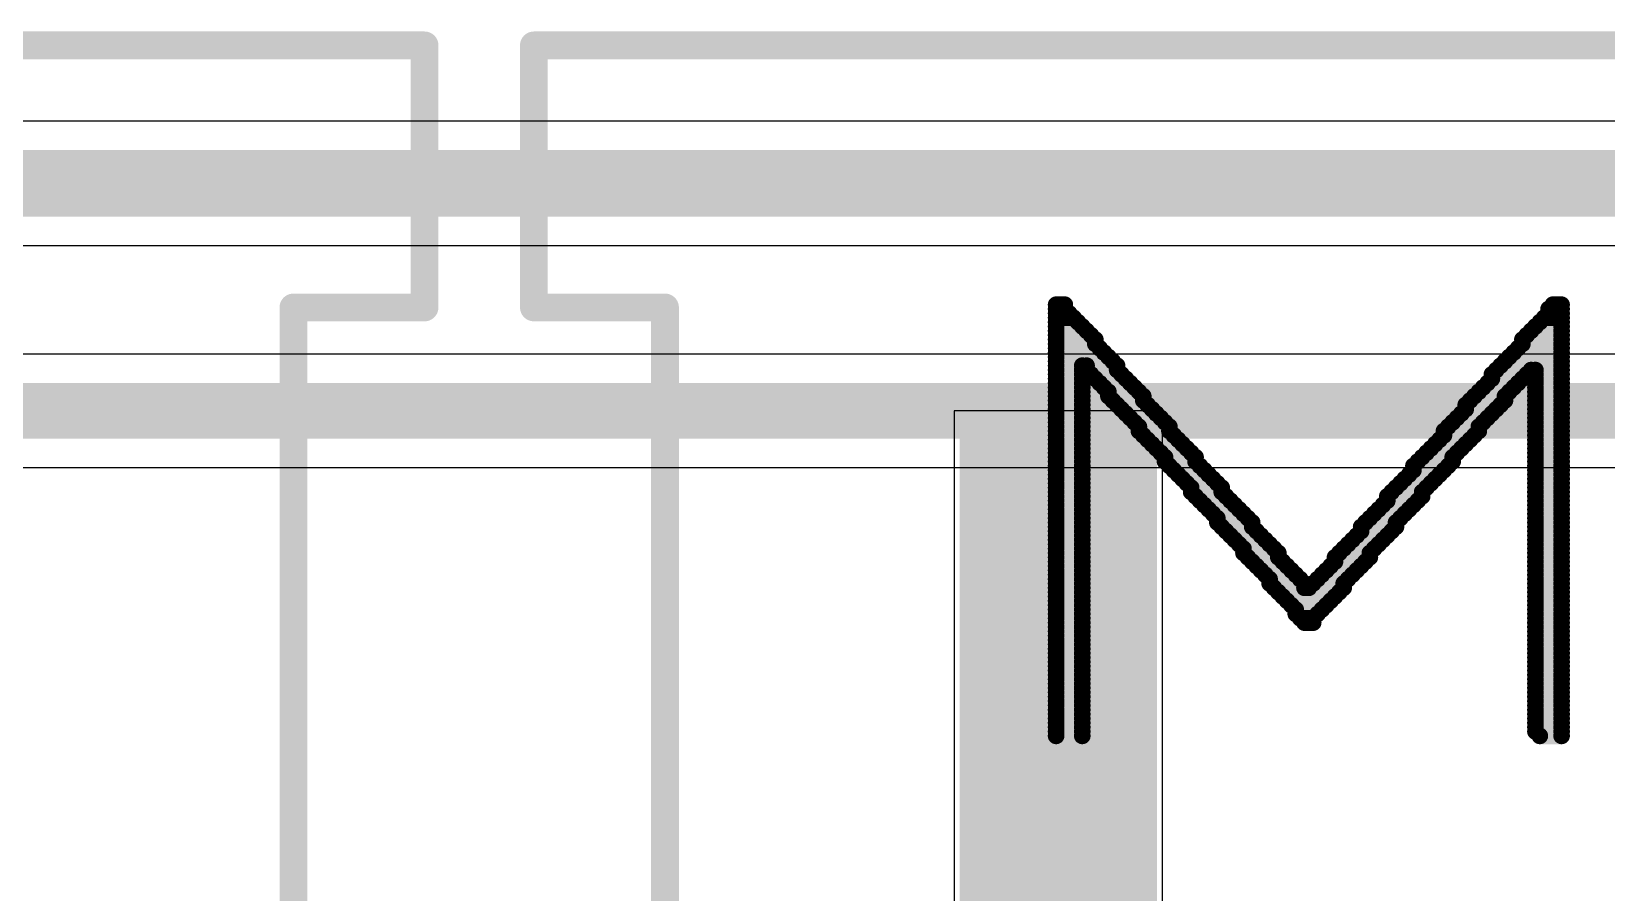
# Model space of a CAD drawing. Header units: inches. Extents: x -0.2 to 15.8, y 0 to 3.5.
# Drawn here: x 0.3522 to 0.6359, y 0.1452 to 0.3004 of the extents above; entities that cross this region are included whole.
import ezdxf

# ---------------------------------------------------------------- set-up
doc = ezdxf.new("R2010")
doc.units = ezdxf.units.IN
doc.header["$MEASUREMENT"] = 0
for name, color, linetype in [('Bottom Overlay', 54, 'Continuous'), ('Signal_2', 76, 'Continuous'), ('Top Layer', 1, 'Continuous'), ('Top Overlay', 2, 'Continuous'), ('Top Paste', 8, 'Continuous'), ('Top Solder', 216, 'Continuous')]:
    doc.layers.add(name, color=color, linetype=linetype)

msp = doc.modelspace()

# ---------------------------------------------------------------- hatches: boundary and pattern name
at = {"layer": 'Top Layer'}
msp.add_hatch(color=1, dxfattribs=at).paths.add_polyline_path([(0.55097, 0.06166), (0.52341, 0.06166), (0.52341, 0.22702), (0.55097, 0.22702)])
at = {"layer": 'Top Paste'}
msp.add_hatch(color=8, dxfattribs=at).paths.add_polyline_path([(0.55097, 0.06166), (0.52341, 0.06166), (0.52341, 0.22702), (0.55097, 0.22702)])
at = {"layer": 'Top Solder'}
msp.add_hatch(color=216, dxfattribs=at).paths.add_polyline_path([(0.55497, 0.05766), (0.51941, 0.05766), (0.51941, 0.23102), (0.55497, 0.23102)])

# ---------------------------------------------------------------- linework, layer by layer
at = {"layer": 'Bottom Overlay', "const_width": 0.003}
for points in [[(0.53678, 0.25114), (0.53835, 0.25114)], [(0.62627, 0.25114), (0.62784, 0.25114)], [(0.53678, 0.25036), (0.53835, 0.25036)], [(0.53678, 0.24957), (0.53913, 0.24957)], [(0.53678, 0.24879), (0.53992, 0.24879)], [(0.6247, 0.24879), (0.62784, 0.24879)], [(0.62549, 0.25036), (0.62784, 0.25036)], [(0.62549, 0.24957), (0.62784, 0.24957)], [(0.53678, 0.248), (0.5407, 0.248)], [(0.53678, 0.24721), (0.54149, 0.24721)], [(0.53678, 0.24643), (0.54227, 0.24643)], [(0.53678, 0.24564), (0.54306, 0.24564)], [(0.62156, 0.24564), (0.62784, 0.24564)], [(0.62235, 0.24643), (0.62784, 0.24643)], [(0.62313, 0.24721), (0.62784, 0.24721)], [(0.62392, 0.248), (0.62784, 0.248)], [(0.53678, 0.24486), (0.54384, 0.24486)], [(0.53678, 0.24407), (0.54384, 0.24407)], [(0.53678, 0.24329), (0.54463, 0.24329)], [(0.61999, 0.24329), (0.62784, 0.24329)], [(0.62078, 0.24486), (0.62784, 0.24486)], [(0.62078, 0.24407), (0.62784, 0.24407)], [(0.53678, 0.2425), (0.54541, 0.2425)], [(0.53678, 0.24172), (0.5462, 0.24172)], [(0.53678, 0.24093), (0.54698, 0.24093)], [(0.53678, 0.24015), (0.54149, 0.24015)], [(0.54227, 0.24015), (0.54777, 0.24015)], [(0.61685, 0.24015), (0.62784, 0.24015)], [(0.61764, 0.24093), (0.62784, 0.24093)], [(0.61842, 0.24172), (0.62784, 0.24172)], [(0.61921, 0.2425), (0.62784, 0.2425)], [(0.53678, 0.23936), (0.54149, 0.23936)], [(0.53678, 0.23858), (0.54149, 0.23858)], [(0.53678, 0.23779), (0.54149, 0.23779)], [(0.53678, 0.23701), (0.54149, 0.23701)], [(0.54227, 0.23936), (0.54777, 0.23936)], [(0.54306, 0.23858), (0.54855, 0.23858)], [(0.54384, 0.23779), (0.54934, 0.23779)], [(0.54463, 0.23701), (0.55012, 0.23701)], [(0.6145, 0.23701), (0.61999, 0.23701)], [(0.61528, 0.23858), (0.62156, 0.23858)], [(0.61528, 0.23779), (0.62078, 0.23779)], [(0.61607, 0.23936), (0.62235, 0.23936)], [(0.62313, 0.23936), (0.62784, 0.23936)], [(0.62313, 0.23858), (0.62784, 0.23858)], [(0.62313, 0.23779), (0.62784, 0.23779)], [(0.62313, 0.23701), (0.62784, 0.23701)], [(0.53678, 0.23622), (0.54149, 0.23622)], [(0.53678, 0.23544), (0.54149, 0.23544)], [(0.53678, 0.23465), (0.54149, 0.23465)], [(0.54541, 0.23622), (0.55091, 0.23622)], [(0.5462, 0.23544), (0.55169, 0.23544)], [(0.5462, 0.23465), (0.55248, 0.23465)], [(0.61214, 0.23465), (0.61764, 0.23465)], [(0.61293, 0.23544), (0.61842, 0.23544)], [(0.61371, 0.23622), (0.61921, 0.23622)], [(0.62313, 0.23622), (0.62784, 0.23622)], [(0.62313, 0.23544), (0.62784, 0.23544)], [(0.62313, 0.23465), (0.62784, 0.23465)], [(0.53678, 0.23387), (0.54149, 0.23387)], [(0.53678, 0.23308), (0.54149, 0.23308)], [(0.53678, 0.2323), (0.54149, 0.2323)], [(0.53678, 0.23151), (0.54149, 0.23151)], [(0.54698, 0.23387), (0.55248, 0.23387)], [(0.54777, 0.23308), (0.55326, 0.23308)], [(0.54855, 0.2323), (0.55405, 0.2323)], [(0.54934, 0.23151), (0.55483, 0.23151)], [(0.60979, 0.23151), (0.61528, 0.23151)], [(0.61057, 0.23308), (0.61685, 0.23308)], [(0.61057, 0.2323), (0.61607, 0.2323)], [(0.61136, 0.23387), (0.61764, 0.23387)], [(0.62313, 0.23387), (0.62784, 0.23387)], [(0.62313, 0.23308), (0.62784, 0.23308)], [(0.62313, 0.2323), (0.62784, 0.2323)], [(0.62313, 0.23151), (0.62784, 0.23151)], [(0.53678, 0.23073), (0.54149, 0.23073)], [(0.53678, 0.22994), (0.54149, 0.22994)], [(0.53678, 0.22916), (0.54149, 0.22916)], [(0.53678, 0.22837), (0.54149, 0.22837)], [(0.55012, 0.23073), (0.55562, 0.23073)], [(0.55091, 0.22994), (0.5564, 0.22994)], [(0.55169, 0.22916), (0.55719, 0.22916)], [(0.55169, 0.22837), (0.55719, 0.22837)], [(0.60665, 0.22837), (0.61293, 0.22837)], [(0.60743, 0.22916), (0.61293, 0.22916)], [(0.60822, 0.22994), (0.61371, 0.22994)], [(0.609, 0.23073), (0.6145, 0.23073)], [(0.62313, 0.23073), (0.62784, 0.23073)], [(0.62313, 0.22994), (0.62784, 0.22994)], [(0.62313, 0.22916), (0.62784, 0.22916)], [(0.62313, 0.22837), (0.62784, 0.22837)], [(0.53678, 0.22759), (0.54149, 0.22759)], [(0.53678, 0.2268), (0.54149, 0.2268)], [(0.53678, 0.22602), (0.54149, 0.22602)], [(0.55248, 0.22759), (0.55797, 0.22759)], [(0.55326, 0.2268), (0.55876, 0.2268)], [(0.55405, 0.22602), (0.55954, 0.22602)], [(0.60508, 0.22602), (0.61057, 0.22602)], [(0.60586, 0.2268), (0.61136, 0.2268)], [(0.60665, 0.22759), (0.61214, 0.22759)], [(0.62313, 0.22759), (0.62784, 0.22759)], [(0.62313, 0.2268), (0.62784, 0.2268)], [(0.62313, 0.22602), (0.62784, 0.22602)], [(0.53678, 0.22523), (0.54149, 0.22523)], [(0.53678, 0.22445), (0.54149, 0.22445)], [(0.53678, 0.22366), (0.54149, 0.22366)], [(0.53678, 0.22288), (0.54149, 0.22288)], [(0.55483, 0.22523), (0.56033, 0.22523)], [(0.55562, 0.22445), (0.56111, 0.22445)], [(0.5564, 0.22366), (0.5619, 0.22366)], [(0.5564, 0.22288), (0.5619, 0.22288)], [(0.60194, 0.22288), (0.60822, 0.22288)], [(0.60272, 0.22366), (0.60822, 0.22366)], [(0.60351, 0.22445), (0.609, 0.22445)], [(0.60429, 0.22523), (0.60979, 0.22523)], [(0.62313, 0.22523), (0.62784, 0.22523)], [(0.62313, 0.22445), (0.62784, 0.22445)], [(0.62313, 0.22366), (0.62784, 0.22366)], [(0.62313, 0.22288), (0.62784, 0.22288)], [(0.53678, 0.22209), (0.54149, 0.22209)], [(0.53678, 0.22131), (0.54149, 0.22131)], [(0.53678, 0.22052), (0.54149, 0.22052)], [(0.55719, 0.22209), (0.56268, 0.22209)], [(0.55797, 0.22131), (0.56347, 0.22131)], [(0.55876, 0.22052), (0.56425, 0.22052)], [(0.60037, 0.22052), (0.60586, 0.22052)], [(0.60115, 0.22209), (0.60743, 0.22209)], [(0.60115, 0.22131), (0.60665, 0.22131)], [(0.62313, 0.22209), (0.62784, 0.22209)], [(0.62313, 0.22131), (0.62784, 0.22131)], [(0.62313, 0.22052), (0.62784, 0.22052)], [(0.53678, 0.21974), (0.54149, 0.21974)], [(0.53678, 0.21895), (0.54149, 0.21895)], [(0.53678, 0.21817), (0.54149, 0.21817)], [(0.53678, 0.21738), (0.54149, 0.21738)], [(0.55954, 0.21974), (0.56504, 0.21974)], [(0.56033, 0.21895), (0.56582, 0.21895)], [(0.56111, 0.21817), (0.56661, 0.21817)], [(0.56111, 0.21738), (0.56661, 0.21738)], [(0.59722, 0.21738), (0.60272, 0.21738)], [(0.59801, 0.21817), (0.60351, 0.21817)], [(0.59879, 0.21895), (0.60429, 0.21895)], [(0.59958, 0.21974), (0.60508, 0.21974)], [(0.62313, 0.21974), (0.62784, 0.21974)], [(0.62313, 0.21895), (0.62784, 0.21895)], [(0.62313, 0.21817), (0.62784, 0.21817)], [(0.62313, 0.21738), (0.62784, 0.21738)], [(0.53678, 0.2166), (0.54149, 0.2166)], [(0.53678, 0.21581), (0.54149, 0.21581)], [(0.53678, 0.21503), (0.54149, 0.21503)], [(0.53678, 0.21424), (0.54149, 0.21424)], [(0.5619, 0.2166), (0.56739, 0.2166)], [(0.56268, 0.21581), (0.56818, 0.21581)], [(0.56347, 0.21503), (0.56896, 0.21503)], [(0.56425, 0.21424), (0.56975, 0.21424)], [(0.59487, 0.21424), (0.60037, 0.21424)], [(0.59565, 0.21503), (0.60115, 0.21503)], [(0.59644, 0.2166), (0.60272, 0.2166)], [(0.59644, 0.21581), (0.60194, 0.21581)], [(0.62313, 0.2166), (0.62784, 0.2166)], [(0.62313, 0.21581), (0.62784, 0.21581)], [(0.62313, 0.21503), (0.62784, 0.21503)], [(0.62313, 0.21424), (0.62784, 0.21424)], [(0.53678, 0.21346), (0.54149, 0.21346)], [(0.53678, 0.21267), (0.54149, 0.21267)], [(0.53678, 0.21189), (0.54149, 0.21189)], [(0.56504, 0.21346), (0.57053, 0.21346)], [(0.56582, 0.21267), (0.57132, 0.21267)], [(0.56582, 0.21189), (0.5721, 0.21189)], [(0.59251, 0.21189), (0.59801, 0.21189)], [(0.5933, 0.21267), (0.59879, 0.21267)], [(0.59408, 0.21346), (0.59958, 0.21346)], [(0.62313, 0.21346), (0.62784, 0.21346)], [(0.62313, 0.21267), (0.62784, 0.21267)], [(0.62313, 0.21189), (0.62784, 0.21189)], [(0.53678, 0.2111), (0.54149, 0.2111)], [(0.53678, 0.21032), (0.54149, 0.21032)], [(0.53678, 0.20953), (0.54149, 0.20953)], [(0.53678, 0.20875), (0.54149, 0.20875)], [(0.56661, 0.2111), (0.5721, 0.2111)], [(0.56739, 0.21032), (0.57289, 0.21032)], [(0.56818, 0.20953), (0.57367, 0.20953)], [(0.56896, 0.20875), (0.57446, 0.20875)], [(0.59016, 0.20875), (0.59565, 0.20875)], [(0.59094, 0.20953), (0.59644, 0.20953)], [(0.59173, 0.2111), (0.59801, 0.2111)], [(0.59173, 0.21032), (0.59722, 0.21032)], [(0.62313, 0.2111), (0.62784, 0.2111)], [(0.62313, 0.21032), (0.62784, 0.21032)], [(0.62313, 0.20953), (0.62784, 0.20953)], [(0.62313, 0.20875), (0.62784, 0.20875)], [(0.53678, 0.20796), (0.54149, 0.20796)], [(0.53678, 0.20718), (0.54149, 0.20718)], [(0.53678, 0.20639), (0.54149, 0.20639)], [(0.56975, 0.20796), (0.57524, 0.20796)], [(0.57053, 0.20718), (0.57603, 0.20718)], [(0.57053, 0.20639), (0.57681, 0.20639)], [(0.5878, 0.20639), (0.5933, 0.20639)], [(0.58859, 0.20718), (0.59408, 0.20718)], [(0.58937, 0.20796), (0.59487, 0.20796)], [(0.62313, 0.20796), (0.62784, 0.20796)], [(0.62313, 0.20718), (0.62784, 0.20718)], [(0.62313, 0.20639), (0.62784, 0.20639)], [(0.53678, 0.20561), (0.54149, 0.20561)], [(0.53678, 0.20482), (0.54149, 0.20482)], [(0.53678, 0.20404), (0.54149, 0.20404)], [(0.53678, 0.20325), (0.54149, 0.20325)], [(0.57132, 0.20561), (0.57681, 0.20561)], [(0.5721, 0.20482), (0.5776, 0.20482)], [(0.57289, 0.20404), (0.57838, 0.20404)], [(0.57367, 0.20325), (0.57917, 0.20325)], [(0.58545, 0.20325), (0.59094, 0.20325)], [(0.58623, 0.20404), (0.59173, 0.20404)], [(0.58702, 0.20561), (0.5933, 0.20561)], [(0.58702, 0.20482), (0.59251, 0.20482)], [(0.62313, 0.20561), (0.62784, 0.20561)], [(0.62313, 0.20482), (0.62784, 0.20482)], [(0.62313, 0.20404), (0.62784, 0.20404)], [(0.62313, 0.20325), (0.62784, 0.20325)], [(0.53678, 0.20247), (0.54149, 0.20247)], [(0.53678, 0.20168), (0.54149, 0.20168)], [(0.53678, 0.2009), (0.54149, 0.2009)], [(0.53678, 0.20011), (0.54149, 0.20011)], [(0.57446, 0.20247), (0.57995, 0.20247)], [(0.57524, 0.20168), (0.58074, 0.20168)], [(0.57524, 0.2009), (0.58152, 0.2009)], [(0.57603, 0.20011), (0.58152, 0.20011)], [(0.58231, 0.20011), (0.58859, 0.20011)], [(0.58309, 0.2009), (0.58859, 0.2009)], [(0.58388, 0.20168), (0.58937, 0.20168)], [(0.58466, 0.20247), (0.59016, 0.20247)], [(0.62313, 0.20247), (0.62784, 0.20247)], [(0.62313, 0.20168), (0.62784, 0.20168)], [(0.62313, 0.2009), (0.62784, 0.2009)], [(0.62313, 0.20011), (0.62784, 0.20011)], [(0.53678, 0.19933), (0.54149, 0.19933)], [(0.53678, 0.19854), (0.54149, 0.19854)], [(0.53678, 0.19776), (0.54149, 0.19776)], [(0.57681, 0.19933), (0.5878, 0.19933)], [(0.5776, 0.19854), (0.58702, 0.19854)], [(0.57838, 0.19776), (0.58623, 0.19776)], [(0.62313, 0.19933), (0.62784, 0.19933)], [(0.62313, 0.19854), (0.62784, 0.19854)], [(0.62313, 0.19776), (0.62784, 0.19776)], [(0.53678, 0.19697), (0.54149, 0.19697)], [(0.53678, 0.19619), (0.54149, 0.19619)], [(0.53678, 0.1954), (0.54149, 0.1954)], [(0.53678, 0.19462), (0.54149, 0.19462)], [(0.57917, 0.19697), (0.58545, 0.19697)], [(0.57995, 0.19619), (0.58466, 0.19619)], [(0.57995, 0.1954), (0.58388, 0.1954)], [(0.58074, 0.19462), (0.58309, 0.19462)], [(0.62313, 0.19697), (0.62784, 0.19697)], [(0.62313, 0.19619), (0.62784, 0.19619)], [(0.62313, 0.1954), (0.62784, 0.1954)], [(0.62313, 0.19462), (0.62784, 0.19462)], [(0.53678, 0.19383), (0.54149, 0.19383)], [(0.53678, 0.19305), (0.54149, 0.19305)], [(0.53678, 0.19226), (0.54149, 0.19226)], [(0.53678, 0.19148), (0.54149, 0.19148)], [(0.58152, 0.19383), (0.58309, 0.19383)], [(0.62313, 0.19383), (0.62784, 0.19383)], [(0.62313, 0.19305), (0.62784, 0.19305)], [(0.62313, 0.19226), (0.62784, 0.19226)], [(0.62313, 0.19148), (0.62784, 0.19148)], [(0.53678, 0.19069), (0.54149, 0.19069)], [(0.53678, 0.18991), (0.54149, 0.18991)], [(0.53678, 0.18912), (0.54149, 0.18912)], [(0.62313, 0.19069), (0.62784, 0.19069)], [(0.62313, 0.18991), (0.62784, 0.18991)], [(0.62313, 0.18912), (0.62784, 0.18912)], [(0.53678, 0.18834), (0.54149, 0.18834)], [(0.53678, 0.18755), (0.54149, 0.18755)], [(0.53678, 0.18677), (0.54149, 0.18677)], [(0.53678, 0.18598), (0.54149, 0.18598)], [(0.62313, 0.18834), (0.62784, 0.18834)], [(0.62313, 0.18755), (0.62784, 0.18755)], [(0.62313, 0.18677), (0.62784, 0.18677)], [(0.62313, 0.18598), (0.62784, 0.18598)], [(0.53678, 0.1852), (0.54149, 0.1852)], [(0.53678, 0.18441), (0.54149, 0.18441)], [(0.53678, 0.18363), (0.54149, 0.18363)], [(0.62313, 0.1852), (0.62784, 0.1852)], [(0.62313, 0.18441), (0.62784, 0.18441)], [(0.62313, 0.18363), (0.62784, 0.18363)], [(0.53678, 0.18284), (0.54149, 0.18284)], [(0.53678, 0.18206), (0.54149, 0.18206)], [(0.53678, 0.18127), (0.54149, 0.18127)], [(0.53678, 0.18049), (0.54149, 0.18049)], [(0.62313, 0.18284), (0.62784, 0.18284)], [(0.62313, 0.18206), (0.62784, 0.18206)], [(0.62313, 0.18127), (0.62784, 0.18127)], [(0.62313, 0.18049), (0.62784, 0.18049)], [(0.53678, 0.1797), (0.54149, 0.1797)], [(0.53678, 0.17892), (0.54149, 0.17892)], [(0.53678, 0.17813), (0.54149, 0.17813)], [(0.53678, 0.17735), (0.54149, 0.17735)], [(0.62313, 0.1797), (0.62784, 0.1797)], [(0.62313, 0.17892), (0.62784, 0.17892)], [(0.62313, 0.17813), (0.62784, 0.17813)], [(0.62313, 0.17735), (0.62784, 0.17735)], [(0.53678, 0.17656), (0.54149, 0.17656)], [(0.53678, 0.17578), (0.54149, 0.17578)], [(0.53678, 0.17499), (0.54149, 0.17499)], [(0.62313, 0.17656), (0.62784, 0.17656)], [(0.62313, 0.17578), (0.62784, 0.17578)], [(0.62313, 0.17499), (0.62784, 0.17499)], [(0.53678, 0.17421), (0.54149, 0.17421)], [(0.53678, 0.17342), (0.54149, 0.17342)], [(0.62313, 0.17421), (0.62784, 0.17421)], [(0.62392, 0.17342), (0.62784, 0.17342)]]:
    msp.add_lwpolyline(points, dxfattribs=at)
at = {"layer": 'Bottom Overlay', "const_width": 0.0015}
for points in [[(0.53603, 0.25114, 1), (0.53753, 0.25114, 1)], [(0.5376, 0.25114, 1), (0.5391, 0.25114, 1)], [(0.62552, 0.25114, 1), (0.62702, 0.25114, 1)], [(0.62709, 0.25114, 1), (0.62859, 0.25114, 1)], [(0.53603, 0.25036, 1), (0.53753, 0.25036, 1)], [(0.53603, 0.24957, 1), (0.53753, 0.24957, 1)], [(0.53603, 0.24879, 1), (0.53753, 0.24879, 1)], [(0.5376, 0.25036, 1), (0.5391, 0.25036, 1)], [(0.53838, 0.24957, 1), (0.53988, 0.24957, 1)], [(0.53917, 0.24879, 1), (0.54067, 0.24879, 1)], [(0.62395, 0.24879, 1), (0.62545, 0.24879, 1)], [(0.62474, 0.25036, 1), (0.62624, 0.25036, 1)], [(0.62474, 0.24957, 1), (0.62624, 0.24957, 1)], [(0.62709, 0.25036, 1), (0.62859, 0.25036, 1)], [(0.62709, 0.24957, 1), (0.62859, 0.24957, 1)], [(0.62709, 0.24879, 1), (0.62859, 0.24879, 1)], [(0.53603, 0.248, 1), (0.53753, 0.248, 1)], [(0.53603, 0.24721, 1), (0.53753, 0.24721, 1)], [(0.53603, 0.24643, 1), (0.53753, 0.24643, 1)], [(0.53603, 0.24564, 1), (0.53753, 0.24564, 1)], [(0.53995, 0.248, 1), (0.54145, 0.248, 1)], [(0.54074, 0.24721, 1), (0.54224, 0.24721, 1)], [(0.54152, 0.24643, 1), (0.54302, 0.24643, 1)], [(0.54231, 0.24564, 1), (0.54381, 0.24564, 1)], [(0.62081, 0.24564, 1), (0.62231, 0.24564, 1)], [(0.6216, 0.24643, 1), (0.6231, 0.24643, 1)], [(0.62238, 0.24721, 1), (0.62388, 0.24721, 1)], [(0.62317, 0.248, 1), (0.62467, 0.248, 1)], [(0.62709, 0.248, 1), (0.62859, 0.248, 1)], [(0.62709, 0.24721, 1), (0.62859, 0.24721, 1)], [(0.62709, 0.24643, 1), (0.62859, 0.24643, 1)], [(0.62709, 0.24564, 1), (0.62859, 0.24564, 1)], [(0.53603, 0.24486, 1), (0.53753, 0.24486, 1)], [(0.53603, 0.24407, 1), (0.53753, 0.24407, 1)], [(0.53603, 0.24329, 1), (0.53753, 0.24329, 1)], [(0.54309, 0.24486, 1), (0.54459, 0.24486, 1)], [(0.54309, 0.24407, 1), (0.54459, 0.24407, 1)], [(0.54388, 0.24329, 1), (0.54538, 0.24329, 1)], [(0.61924, 0.24329, 1), (0.62074, 0.24329, 1)], [(0.62003, 0.24486, 1), (0.62153, 0.24486, 1)], [(0.62003, 0.24407, 1), (0.62153, 0.24407, 1)], [(0.62709, 0.24486, 1), (0.62859, 0.24486, 1)], [(0.62709, 0.24407, 1), (0.62859, 0.24407, 1)], [(0.62709, 0.24329, 1), (0.62859, 0.24329, 1)], [(0.53603, 0.2425, 1), (0.53753, 0.2425, 1)], [(0.53603, 0.24172, 1), (0.53753, 0.24172, 1)], [(0.53603, 0.24093, 1), (0.53753, 0.24093, 1)], [(0.53603, 0.24015, 1), (0.53753, 0.24015, 1)], [(0.54074, 0.24015, 1), (0.54224, 0.24015, 1)], [(0.54152, 0.24015, 1), (0.54302, 0.24015, 1)], [(0.54466, 0.2425, 1), (0.54616, 0.2425, 1)], [(0.54545, 0.24172, 1), (0.54695, 0.24172, 1)], [(0.54623, 0.24093, 1), (0.54773, 0.24093, 1)], [(0.54702, 0.24015, 1), (0.54852, 0.24015, 1)], [(0.6161, 0.24015, 1), (0.6176, 0.24015, 1)], [(0.61689, 0.24093, 1), (0.61839, 0.24093, 1)], [(0.61767, 0.24172, 1), (0.61917, 0.24172, 1)], [(0.61846, 0.2425, 1), (0.61996, 0.2425, 1)], [(0.62709, 0.2425, 1), (0.62859, 0.2425, 1)], [(0.62709, 0.24172, 1), (0.62859, 0.24172, 1)], [(0.62709, 0.24093, 1), (0.62859, 0.24093, 1)], [(0.62709, 0.24015, 1), (0.62859, 0.24015, 1)], [(0.53603, 0.23936, 1), (0.53753, 0.23936, 1)], [(0.53603, 0.23858, 1), (0.53753, 0.23858, 1)], [(0.53603, 0.23779, 1), (0.53753, 0.23779, 1)], [(0.53603, 0.23701, 1), (0.53753, 0.23701, 1)], [(0.54074, 0.23936, 1), (0.54224, 0.23936, 1)], [(0.54074, 0.23858, 1), (0.54224, 0.23858, 1)], [(0.54074, 0.23779, 1), (0.54224, 0.23779, 1)], [(0.54074, 0.23701, 1), (0.54224, 0.23701, 1)], [(0.54152, 0.23936, 1), (0.54302, 0.23936, 1)], [(0.54231, 0.23858, 1), (0.54381, 0.23858, 1)], [(0.54309, 0.23779, 1), (0.54459, 0.23779, 1)], [(0.54388, 0.23701, 1), (0.54538, 0.23701, 1)], [(0.54702, 0.23936, 1), (0.54852, 0.23936, 1)], [(0.5478, 0.23858, 1), (0.5493, 0.23858, 1)], [(0.54859, 0.23779, 1), (0.55009, 0.23779, 1)], [(0.54937, 0.23701, 1), (0.55087, 0.23701, 1)], [(0.61375, 0.23701, 1), (0.61525, 0.23701, 1)], [(0.61453, 0.23858, 1), (0.61603, 0.23858, 1)], [(0.61453, 0.23779, 1), (0.61603, 0.23779, 1)], [(0.61532, 0.23936, 1), (0.61682, 0.23936, 1)], [(0.61924, 0.23701, 1), (0.62074, 0.23701, 1)], [(0.62003, 0.23779, 1), (0.62153, 0.23779, 1)], [(0.62081, 0.23858, 1), (0.62231, 0.23858, 1)], [(0.6216, 0.23936, 1), (0.6231, 0.23936, 1)], [(0.62238, 0.23936, 1), (0.62388, 0.23936, 1)], [(0.62238, 0.23858, 1), (0.62388, 0.23858, 1)], [(0.62238, 0.23779, 1), (0.62388, 0.23779, 1)], [(0.62238, 0.23701, 1), (0.62388, 0.23701, 1)], [(0.62709, 0.23936, 1), (0.62859, 0.23936, 1)], [(0.62709, 0.23858, 1), (0.62859, 0.23858, 1)], [(0.62709, 0.23779, 1), (0.62859, 0.23779, 1)], [(0.62709, 0.23701, 1), (0.62859, 0.23701, 1)], [(0.53603, 0.23622, 1), (0.53753, 0.23622, 1)], [(0.53603, 0.23544, 1), (0.53753, 0.23544, 1)], [(0.53603, 0.23465, 1), (0.53753, 0.23465, 1)], [(0.54074, 0.23622, 1), (0.54224, 0.23622, 1)], [(0.54074, 0.23544, 1), (0.54224, 0.23544, 1)], [(0.54074, 0.23465, 1), (0.54224, 0.23465, 1)], [(0.54466, 0.23622, 1), (0.54616, 0.23622, 1)], [(0.54545, 0.23544, 1), (0.54695, 0.23544, 1)], [(0.54545, 0.23465, 1), (0.54695, 0.23465, 1)], [(0.55016, 0.23622, 1), (0.55166, 0.23622, 1)], [(0.55094, 0.23544, 1), (0.55244, 0.23544, 1)], [(0.55173, 0.23465, 1), (0.55323, 0.23465, 1)], [(0.61139, 0.23465, 1), (0.61289, 0.23465, 1)], [(0.61218, 0.23544, 1), (0.61368, 0.23544, 1)], [(0.61296, 0.23622, 1), (0.61446, 0.23622, 1)], [(0.61689, 0.23465, 1), (0.61839, 0.23465, 1)], [(0.61767, 0.23544, 1), (0.61917, 0.23544, 1)], [(0.61846, 0.23622, 1), (0.61996, 0.23622, 1)], [(0.62238, 0.23622, 1), (0.62388, 0.23622, 1)], [(0.62238, 0.23544, 1), (0.62388, 0.23544, 1)], [(0.62238, 0.23465, 1), (0.62388, 0.23465, 1)], [(0.62709, 0.23622, 1), (0.62859, 0.23622, 1)], [(0.62709, 0.23544, 1), (0.62859, 0.23544, 1)], [(0.62709, 0.23465, 1), (0.62859, 0.23465, 1)], [(0.53603, 0.23387, 1), (0.53753, 0.23387, 1)], [(0.53603, 0.23308, 1), (0.53753, 0.23308, 1)], [(0.53603, 0.2323, 1), (0.53753, 0.2323, 1)], [(0.53603, 0.23151, 1), (0.53753, 0.23151, 1)], [(0.54074, 0.23387, 1), (0.54224, 0.23387, 1)], [(0.54074, 0.23308, 1), (0.54224, 0.23308, 1)], [(0.54074, 0.2323, 1), (0.54224, 0.2323, 1)], [(0.54074, 0.23151, 1), (0.54224, 0.23151, 1)], [(0.54623, 0.23387, 1), (0.54773, 0.23387, 1)], [(0.54702, 0.23308, 1), (0.54852, 0.23308, 1)], [(0.5478, 0.2323, 1), (0.5493, 0.2323, 1)], [(0.54859, 0.23151, 1), (0.55009, 0.23151, 1)], [(0.55173, 0.23387, 1), (0.55323, 0.23387, 1)], [(0.55251, 0.23308, 1), (0.55401, 0.23308, 1)], [(0.5533, 0.2323, 1), (0.5548, 0.2323, 1)], [(0.55408, 0.23151, 1), (0.55558, 0.23151, 1)], [(0.60904, 0.23151, 1), (0.61054, 0.23151, 1)], [(0.60982, 0.23308, 1), (0.61132, 0.23308, 1)], [(0.60982, 0.2323, 1), (0.61132, 0.2323, 1)], [(0.61061, 0.23387, 1), (0.61211, 0.23387, 1)], [(0.61453, 0.23151, 1), (0.61603, 0.23151, 1)], [(0.61532, 0.2323, 1), (0.61682, 0.2323, 1)], [(0.6161, 0.23308, 1), (0.6176, 0.23308, 1)], [(0.61689, 0.23387, 1), (0.61839, 0.23387, 1)], [(0.62238, 0.23387, 1), (0.62388, 0.23387, 1)], [(0.62238, 0.23308, 1), (0.62388, 0.23308, 1)], [(0.62238, 0.2323, 1), (0.62388, 0.2323, 1)], [(0.62238, 0.23151, 1), (0.62388, 0.23151, 1)], [(0.62709, 0.23387, 1), (0.62859, 0.23387, 1)], [(0.62709, 0.23308, 1), (0.62859, 0.23308, 1)], [(0.62709, 0.2323, 1), (0.62859, 0.2323, 1)], [(0.62709, 0.23151, 1), (0.62859, 0.23151, 1)], [(0.53603, 0.23073, 1), (0.53753, 0.23073, 1)], [(0.53603, 0.22994, 1), (0.53753, 0.22994, 1)], [(0.53603, 0.22916, 1), (0.53753, 0.22916, 1)], [(0.53603, 0.22837, 1), (0.53753, 0.22837, 1)], [(0.54074, 0.23073, 1), (0.54224, 0.23073, 1)], [(0.54074, 0.22994, 1), (0.54224, 0.22994, 1)], [(0.54074, 0.22916, 1), (0.54224, 0.22916, 1)], [(0.54074, 0.22837, 1), (0.54224, 0.22837, 1)], [(0.54937, 0.23073, 1), (0.55087, 0.23073, 1)], [(0.55016, 0.22994, 1), (0.55166, 0.22994, 1)], [(0.55094, 0.22916, 1), (0.55244, 0.22916, 1)], [(0.55094, 0.22837, 1), (0.55244, 0.22837, 1)], [(0.55487, 0.23073, 1), (0.55637, 0.23073, 1)], [(0.55565, 0.22994, 1), (0.55715, 0.22994, 1)], [(0.55644, 0.22916, 1), (0.55794, 0.22916, 1)], [(0.55644, 0.22837, 1), (0.55794, 0.22837, 1)], [(0.6059, 0.22837, 1), (0.6074, 0.22837, 1)], [(0.60668, 0.22916, 1), (0.60818, 0.22916, 1)], [(0.60747, 0.22994, 1), (0.60897, 0.22994, 1)], [(0.60825, 0.23073, 1), (0.60975, 0.23073, 1)], [(0.61218, 0.22916, 1), (0.61368, 0.22916, 1)], [(0.61218, 0.22837, 1), (0.61368, 0.22837, 1)], [(0.61296, 0.22994, 1), (0.61446, 0.22994, 1)], [(0.61375, 0.23073, 1), (0.61525, 0.23073, 1)], [(0.62238, 0.23073, 1), (0.62388, 0.23073, 1)], [(0.62238, 0.22994, 1), (0.62388, 0.22994, 1)], [(0.62238, 0.22916, 1), (0.62388, 0.22916, 1)], [(0.62238, 0.22837, 1), (0.62388, 0.22837, 1)], [(0.62709, 0.23073, 1), (0.62859, 0.23073, 1)], [(0.62709, 0.22994, 1), (0.62859, 0.22994, 1)], [(0.62709, 0.22916, 1), (0.62859, 0.22916, 1)], [(0.62709, 0.22837, 1), (0.62859, 0.22837, 1)], [(0.53603, 0.22759, 1), (0.53753, 0.22759, 1)], [(0.53603, 0.2268, 1), (0.53753, 0.2268, 1)], [(0.53603, 0.22602, 1), (0.53753, 0.22602, 1)], [(0.54074, 0.22759, 1), (0.54224, 0.22759, 1)], [(0.54074, 0.2268, 1), (0.54224, 0.2268, 1)], [(0.54074, 0.22602, 1), (0.54224, 0.22602, 1)], [(0.55173, 0.22759, 1), (0.55323, 0.22759, 1)], [(0.55251, 0.2268, 1), (0.55401, 0.2268, 1)], [(0.5533, 0.22602, 1), (0.5548, 0.22602, 1)], [(0.55722, 0.22759, 1), (0.55872, 0.22759, 1)], [(0.55801, 0.2268, 1), (0.55951, 0.2268, 1)], [(0.55879, 0.22602, 1), (0.56029, 0.22602, 1)], [(0.60433, 0.22602, 1), (0.60583, 0.22602, 1)], [(0.60511, 0.2268, 1), (0.60661, 0.2268, 1)], [(0.6059, 0.22759, 1), (0.6074, 0.22759, 1)], [(0.60982, 0.22602, 1), (0.61132, 0.22602, 1)], [(0.61061, 0.2268, 1), (0.61211, 0.2268, 1)], [(0.61139, 0.22759, 1), (0.61289, 0.22759, 1)], [(0.62238, 0.22759, 1), (0.62388, 0.22759, 1)], [(0.62238, 0.2268, 1), (0.62388, 0.2268, 1)], [(0.62238, 0.22602, 1), (0.62388, 0.22602, 1)], [(0.62709, 0.22759, 1), (0.62859, 0.22759, 1)], [(0.62709, 0.2268, 1), (0.62859, 0.2268, 1)], [(0.62709, 0.22602, 1), (0.62859, 0.22602, 1)], [(0.53603, 0.22523, 1), (0.53753, 0.22523, 1)], [(0.53603, 0.22445, 1), (0.53753, 0.22445, 1)], [(0.53603, 0.22366, 1), (0.53753, 0.22366, 1)], [(0.53603, 0.22288, 1), (0.53753, 0.22288, 1)], [(0.54074, 0.22523, 1), (0.54224, 0.22523, 1)], [(0.54074, 0.22445, 1), (0.54224, 0.22445, 1)], [(0.54074, 0.22366, 1), (0.54224, 0.22366, 1)], [(0.54074, 0.22288, 1), (0.54224, 0.22288, 1)], [(0.55408, 0.22523, 1), (0.55558, 0.22523, 1)], [(0.55487, 0.22445, 1), (0.55637, 0.22445, 1)], [(0.55565, 0.22366, 1), (0.55715, 0.22366, 1)], [(0.55565, 0.22288, 1), (0.55715, 0.22288, 1)], [(0.55958, 0.22523, 1), (0.56108, 0.22523, 1)], [(0.56036, 0.22445, 1), (0.56186, 0.22445, 1)], [(0.56115, 0.22366, 1), (0.56265, 0.22366, 1)], [(0.56115, 0.22288, 1), (0.56265, 0.22288, 1)], [(0.60119, 0.22288, 1), (0.60269, 0.22288, 1)], [(0.60197, 0.22366, 1), (0.60347, 0.22366, 1)], [(0.60276, 0.22445, 1), (0.60426, 0.22445, 1)], [(0.60354, 0.22523, 1), (0.60504, 0.22523, 1)], [(0.60747, 0.22366, 1), (0.60897, 0.22366, 1)], [(0.60747, 0.22288, 1), (0.60897, 0.22288, 1)], [(0.60825, 0.22445, 1), (0.60975, 0.22445, 1)], [(0.60904, 0.22523, 1), (0.61054, 0.22523, 1)], [(0.62238, 0.22523, 1), (0.62388, 0.22523, 1)], [(0.62238, 0.22445, 1), (0.62388, 0.22445, 1)], [(0.62238, 0.22366, 1), (0.62388, 0.22366, 1)], [(0.62238, 0.22288, 1), (0.62388, 0.22288, 1)], [(0.62709, 0.22523, 1), (0.62859, 0.22523, 1)], [(0.62709, 0.22445, 1), (0.62859, 0.22445, 1)], [(0.62709, 0.22366, 1), (0.62859, 0.22366, 1)], [(0.62709, 0.22288, 1), (0.62859, 0.22288, 1)], [(0.53603, 0.22209, 1), (0.53753, 0.22209, 1)], [(0.53603, 0.22131, 1), (0.53753, 0.22131, 1)], [(0.53603, 0.22052, 1), (0.53753, 0.22052, 1)], [(0.54074, 0.22209, 1), (0.54224, 0.22209, 1)], [(0.54074, 0.22131, 1), (0.54224, 0.22131, 1)], [(0.54074, 0.22052, 1), (0.54224, 0.22052, 1)], [(0.55644, 0.22209, 1), (0.55794, 0.22209, 1)], [(0.55722, 0.22131, 1), (0.55872, 0.22131, 1)], [(0.55801, 0.22052, 1), (0.55951, 0.22052, 1)], [(0.56193, 0.22209, 1), (0.56343, 0.22209, 1)], [(0.56272, 0.22131, 1), (0.56422, 0.22131, 1)], [(0.5635, 0.22052, 1), (0.565, 0.22052, 1)], [(0.59962, 0.22052, 1), (0.60112, 0.22052, 1)], [(0.6004, 0.22209, 1), (0.6019, 0.22209, 1)], [(0.6004, 0.22131, 1), (0.6019, 0.22131, 1)], [(0.60511, 0.22052, 1), (0.60661, 0.22052, 1)], [(0.6059, 0.22131, 1), (0.6074, 0.22131, 1)], [(0.60668, 0.22209, 1), (0.60818, 0.22209, 1)], [(0.62238, 0.22209, 1), (0.62388, 0.22209, 1)], [(0.62238, 0.22131, 1), (0.62388, 0.22131, 1)], [(0.62238, 0.22052, 1), (0.62388, 0.22052, 1)], [(0.62709, 0.22209, 1), (0.62859, 0.22209, 1)], [(0.62709, 0.22131, 1), (0.62859, 0.22131, 1)], [(0.62709, 0.22052, 1), (0.62859, 0.22052, 1)], [(0.53603, 0.21974, 1), (0.53753, 0.21974, 1)], [(0.53603, 0.21895, 1), (0.53753, 0.21895, 1)], [(0.53603, 0.21817, 1), (0.53753, 0.21817, 1)], [(0.53603, 0.21738, 1), (0.53753, 0.21738, 1)], [(0.54074, 0.21974, 1), (0.54224, 0.21974, 1)], [(0.54074, 0.21895, 1), (0.54224, 0.21895, 1)], [(0.54074, 0.21817, 1), (0.54224, 0.21817, 1)], [(0.54074, 0.21738, 1), (0.54224, 0.21738, 1)], [(0.55879, 0.21974, 1), (0.56029, 0.21974, 1)], [(0.55958, 0.21895, 1), (0.56108, 0.21895, 1)], [(0.56036, 0.21817, 1), (0.56186, 0.21817, 1)], [(0.56036, 0.21738, 1), (0.56186, 0.21738, 1)], [(0.56429, 0.21974, 1), (0.56579, 0.21974, 1)], [(0.56507, 0.21895, 1), (0.56657, 0.21895, 1)], [(0.56586, 0.21817, 1), (0.56736, 0.21817, 1)], [(0.56586, 0.21738, 1), (0.56736, 0.21738, 1)], [(0.59647, 0.21738, 1), (0.59797, 0.21738, 1)], [(0.59726, 0.21817, 1), (0.59876, 0.21817, 1)], [(0.59805, 0.21895, 1), (0.59954, 0.21895, 1)], [(0.59883, 0.21974, 1), (0.60033, 0.21974, 1)], [(0.60197, 0.21738, 1), (0.60347, 0.21738, 1)], [(0.60276, 0.21817, 1), (0.60426, 0.21817, 1)], [(0.60354, 0.21895, 1), (0.60504, 0.21895, 1)], [(0.60433, 0.21974, 1), (0.60583, 0.21974, 1)], [(0.62238, 0.21974, 1), (0.62388, 0.21974, 1)], [(0.62238, 0.21895, 1), (0.62388, 0.21895, 1)], [(0.62238, 0.21817, 1), (0.62388, 0.21817, 1)], [(0.62238, 0.21738, 1), (0.62388, 0.21738, 1)], [(0.62709, 0.21974, 1), (0.62859, 0.21974, 1)], [(0.62709, 0.21895, 1), (0.62859, 0.21895, 1)], [(0.62709, 0.21817, 1), (0.62859, 0.21817, 1)], [(0.62709, 0.21738, 1), (0.62859, 0.21738, 1)], [(0.53603, 0.2166, 1), (0.53753, 0.2166, 1)], [(0.53603, 0.21581, 1), (0.53753, 0.21581, 1)], [(0.53603, 0.21503, 1), (0.53753, 0.21503, 1)], [(0.53603, 0.21424, 1), (0.53753, 0.21424, 1)], [(0.54074, 0.2166, 1), (0.54224, 0.2166, 1)], [(0.54074, 0.21581, 1), (0.54224, 0.21581, 1)], [(0.54074, 0.21503, 1), (0.54224, 0.21503, 1)], [(0.54074, 0.21424, 1), (0.54224, 0.21424, 1)], [(0.56115, 0.2166, 1), (0.56265, 0.2166, 1)], [(0.56193, 0.21581, 1), (0.56343, 0.21581, 1)], [(0.56272, 0.21503, 1), (0.56422, 0.21503, 1)], [(0.5635, 0.21424, 1), (0.565, 0.21424, 1)], [(0.56664, 0.2166, 1), (0.56814, 0.2166, 1)], [(0.56743, 0.21581, 1), (0.56893, 0.21581, 1)], [(0.56821, 0.21503, 1), (0.56971, 0.21503, 1)], [(0.569, 0.21424, 1), (0.5705, 0.21424, 1)], [(0.59412, 0.21424, 1), (0.59562, 0.21424, 1)], [(0.5949, 0.21503, 1), (0.5964, 0.21503, 1)], [(0.59569, 0.2166, 1), (0.59719, 0.2166, 1)], [(0.59569, 0.21581, 1), (0.59719, 0.21581, 1)], [(0.59962, 0.21424, 1), (0.60112, 0.21424, 1)], [(0.6004, 0.21503, 1), (0.6019, 0.21503, 1)], [(0.60119, 0.21581, 1), (0.60269, 0.21581, 1)], [(0.60197, 0.2166, 1), (0.60347, 0.2166, 1)], [(0.62238, 0.2166, 1), (0.62388, 0.2166, 1)], [(0.62238, 0.21581, 1), (0.62388, 0.21581, 1)], [(0.62238, 0.21503, 1), (0.62388, 0.21503, 1)], [(0.62238, 0.21424, 1), (0.62388, 0.21424, 1)], [(0.62709, 0.2166, 1), (0.62859, 0.2166, 1)], [(0.62709, 0.21581, 1), (0.62859, 0.21581, 1)], [(0.62709, 0.21503, 1), (0.62859, 0.21503, 1)], [(0.62709, 0.21424, 1), (0.62859, 0.21424, 1)], [(0.53603, 0.21346, 1), (0.53753, 0.21346, 1)], [(0.53603, 0.21267, 1), (0.53753, 0.21267, 1)], [(0.53603, 0.21189, 1), (0.53753, 0.21189, 1)], [(0.54074, 0.21346, 1), (0.54224, 0.21346, 1)], [(0.54074, 0.21267, 1), (0.54224, 0.21267, 1)], [(0.54074, 0.21189, 1), (0.54224, 0.21189, 1)], [(0.56429, 0.21346, 1), (0.56579, 0.21346, 1)], [(0.56507, 0.21267, 1), (0.56657, 0.21267, 1)], [(0.56507, 0.21189, 1), (0.56657, 0.21189, 1)], [(0.56978, 0.21346, 1), (0.57128, 0.21346, 1)], [(0.57057, 0.21267, 1), (0.57207, 0.21267, 1)], [(0.57135, 0.21189, 1), (0.57285, 0.21189, 1)], [(0.59176, 0.21189, 1), (0.59326, 0.21189, 1)], [(0.59255, 0.21267, 1), (0.59405, 0.21267, 1)], [(0.59333, 0.21346, 1), (0.59483, 0.21346, 1)], [(0.59726, 0.21189, 1), (0.59876, 0.21189, 1)], [(0.59805, 0.21267, 1), (0.59954, 0.21267, 1)], [(0.59883, 0.21346, 1), (0.60033, 0.21346, 1)], [(0.62238, 0.21346, 1), (0.62388, 0.21346, 1)], [(0.62238, 0.21267, 1), (0.62388, 0.21267, 1)], [(0.62238, 0.21189, 1), (0.62388, 0.21189, 1)], [(0.62709, 0.21346, 1), (0.62859, 0.21346, 1)], [(0.62709, 0.21267, 1), (0.62859, 0.21267, 1)], [(0.62709, 0.21189, 1), (0.62859, 0.21189, 1)], [(0.53603, 0.2111, 1), (0.53753, 0.2111, 1)], [(0.53603, 0.21032, 1), (0.53753, 0.21032, 1)], [(0.53603, 0.20953, 1), (0.53753, 0.20953, 1)], [(0.53603, 0.20875, 1), (0.53753, 0.20875, 1)], [(0.54074, 0.2111, 1), (0.54224, 0.2111, 1)], [(0.54074, 0.21032, 1), (0.54224, 0.21032, 1)], [(0.54074, 0.20953, 1), (0.54224, 0.20953, 1)], [(0.54074, 0.20875, 1), (0.54224, 0.20875, 1)], [(0.56586, 0.2111, 1), (0.56736, 0.2111, 1)], [(0.56664, 0.21032, 1), (0.56814, 0.21032, 1)], [(0.56743, 0.20953, 1), (0.56893, 0.20953, 1)], [(0.56821, 0.20875, 1), (0.56971, 0.20875, 1)], [(0.57135, 0.2111, 1), (0.57285, 0.2111, 1)], [(0.57214, 0.21032, 1), (0.57364, 0.21032, 1)], [(0.57292, 0.20953, 1), (0.57442, 0.20953, 1)], [(0.57371, 0.20875, 1), (0.57521, 0.20875, 1)], [(0.58941, 0.20875, 1), (0.59091, 0.20875, 1)], [(0.59019, 0.20953, 1), (0.59169, 0.20953, 1)], [(0.59098, 0.2111, 1), (0.59248, 0.2111, 1)], [(0.59098, 0.21032, 1), (0.59248, 0.21032, 1)], [(0.5949, 0.20875, 1), (0.5964, 0.20875, 1)], [(0.59569, 0.20953, 1), (0.59719, 0.20953, 1)], [(0.59647, 0.21032, 1), (0.59797, 0.21032, 1)], [(0.59726, 0.2111, 1), (0.59876, 0.2111, 1)], [(0.62238, 0.2111, 1), (0.62388, 0.2111, 1)], [(0.62238, 0.21032, 1), (0.62388, 0.21032, 1)], [(0.62238, 0.20953, 1), (0.62388, 0.20953, 1)], [(0.62238, 0.20875, 1), (0.62388, 0.20875, 1)], [(0.62709, 0.2111, 1), (0.62859, 0.2111, 1)], [(0.62709, 0.21032, 1), (0.62859, 0.21032, 1)], [(0.62709, 0.20953, 1), (0.62859, 0.20953, 1)], [(0.62709, 0.20875, 1), (0.62859, 0.20875, 1)], [(0.53603, 0.20796, 1), (0.53753, 0.20796, 1)], [(0.53603, 0.20718, 1), (0.53753, 0.20718, 1)], [(0.53603, 0.20639, 1), (0.53753, 0.20639, 1)], [(0.54074, 0.20796, 1), (0.54224, 0.20796, 1)], [(0.54074, 0.20718, 1), (0.54224, 0.20718, 1)], [(0.54074, 0.20639, 1), (0.54224, 0.20639, 1)], [(0.569, 0.20796, 1), (0.5705, 0.20796, 1)], [(0.56978, 0.20718, 1), (0.57128, 0.20718, 1)], [(0.56978, 0.20639, 1), (0.57128, 0.20639, 1)], [(0.57449, 0.20796, 1), (0.57599, 0.20796, 1)], [(0.57528, 0.20718, 1), (0.57678, 0.20718, 1)], [(0.57606, 0.20639, 1), (0.57756, 0.20639, 1)], [(0.58705, 0.20639, 1), (0.58855, 0.20639, 1)], [(0.58784, 0.20718, 1), (0.58934, 0.20718, 1)], [(0.58862, 0.20796, 1), (0.59012, 0.20796, 1)], [(0.59255, 0.20639, 1), (0.59405, 0.20639, 1)], [(0.59333, 0.20718, 1), (0.59483, 0.20718, 1)], [(0.59412, 0.20796, 1), (0.59562, 0.20796, 1)], [(0.62238, 0.20796, 1), (0.62388, 0.20796, 1)], [(0.62238, 0.20718, 1), (0.62388, 0.20718, 1)], [(0.62238, 0.20639, 1), (0.62388, 0.20639, 1)], [(0.62709, 0.20796, 1), (0.62859, 0.20796, 1)], [(0.62709, 0.20718, 1), (0.62859, 0.20718, 1)], [(0.62709, 0.20639, 1), (0.62859, 0.20639, 1)], [(0.53603, 0.20561, 1), (0.53753, 0.20561, 1)], [(0.53603, 0.20482, 1), (0.53753, 0.20482, 1)], [(0.53603, 0.20404, 1), (0.53753, 0.20404, 1)], [(0.53603, 0.20325, 1), (0.53753, 0.20325, 1)], [(0.54074, 0.20561, 1), (0.54224, 0.20561, 1)], [(0.54074, 0.20482, 1), (0.54224, 0.20482, 1)], [(0.54074, 0.20404, 1), (0.54224, 0.20404, 1)], [(0.54074, 0.20325, 1), (0.54224, 0.20325, 1)], [(0.57057, 0.20561, 1), (0.57207, 0.20561, 1)], [(0.57135, 0.20482, 1), (0.57285, 0.20482, 1)], [(0.57214, 0.20404, 1), (0.57364, 0.20404, 1)], [(0.57292, 0.20325, 1), (0.57442, 0.20325, 1)], [(0.57606, 0.20561, 1), (0.57756, 0.20561, 1)], [(0.57685, 0.20482, 1), (0.57835, 0.20482, 1)], [(0.57763, 0.20404, 1), (0.57913, 0.20404, 1)], [(0.57842, 0.20325, 1), (0.57992, 0.20325, 1)], [(0.5847, 0.20325, 1), (0.5862, 0.20325, 1)], [(0.58548, 0.20404, 1), (0.58698, 0.20404, 1)], [(0.58627, 0.20561, 1), (0.58777, 0.20561, 1)], [(0.58627, 0.20482, 1), (0.58777, 0.20482, 1)], [(0.59019, 0.20325, 1), (0.59169, 0.20325, 1)], [(0.59098, 0.20404, 1), (0.59248, 0.20404, 1)], [(0.59176, 0.20482, 1), (0.59326, 0.20482, 1)], [(0.59255, 0.20561, 1), (0.59405, 0.20561, 1)], [(0.62238, 0.20561, 1), (0.62388, 0.20561, 1)], [(0.62238, 0.20482, 1), (0.62388, 0.20482, 1)], [(0.62238, 0.20404, 1), (0.62388, 0.20404, 1)], [(0.62238, 0.20325, 1), (0.62388, 0.20325, 1)], [(0.62709, 0.20561, 1), (0.62859, 0.20561, 1)], [(0.62709, 0.20482, 1), (0.62859, 0.20482, 1)], [(0.62709, 0.20404, 1), (0.62859, 0.20404, 1)], [(0.62709, 0.20325, 1), (0.62859, 0.20325, 1)], [(0.53603, 0.20247, 1), (0.53753, 0.20247, 1)], [(0.53603, 0.20168, 1), (0.53753, 0.20168, 1)], [(0.53603, 0.2009, 1), (0.53753, 0.2009, 1)], [(0.53603, 0.20011, 1), (0.53753, 0.20011, 1)], [(0.54074, 0.20247, 1), (0.54224, 0.20247, 1)], [(0.54074, 0.20168, 1), (0.54224, 0.20168, 1)], [(0.54074, 0.2009, 1), (0.54224, 0.2009, 1)], [(0.54074, 0.20011, 1), (0.54224, 0.20011, 1)], [(0.57371, 0.20247, 1), (0.57521, 0.20247, 1)], [(0.57449, 0.20168, 1), (0.57599, 0.20168, 1)], [(0.57449, 0.2009, 1), (0.57599, 0.2009, 1)], [(0.57528, 0.20011, 1), (0.57678, 0.20011, 1)], [(0.5792, 0.20247, 1), (0.5807, 0.20247, 1)], [(0.57999, 0.20168, 1), (0.58149, 0.20168, 1)], [(0.58077, 0.2009, 1), (0.58227, 0.2009, 1)], [(0.58077, 0.20011, 1), (0.58227, 0.20011, 1)], [(0.58156, 0.20011, 1), (0.58306, 0.20011, 1)], [(0.58234, 0.2009, 1), (0.58384, 0.2009, 1)], [(0.58313, 0.20168, 1), (0.58463, 0.20168, 1)], [(0.58391, 0.20247, 1), (0.58541, 0.20247, 1)], [(0.58784, 0.2009, 1), (0.58934, 0.2009, 1)], [(0.58784, 0.20011, 1), (0.58934, 0.20011, 1)], [(0.58862, 0.20168, 1), (0.59012, 0.20168, 1)], [(0.58941, 0.20247, 1), (0.59091, 0.20247, 1)], [(0.62238, 0.20247, 1), (0.62388, 0.20247, 1)], [(0.62238, 0.20168, 1), (0.62388, 0.20168, 1)], [(0.62238, 0.2009, 1), (0.62388, 0.2009, 1)], [(0.62238, 0.20011, 1), (0.62388, 0.20011, 1)], [(0.62709, 0.20247, 1), (0.62859, 0.20247, 1)], [(0.62709, 0.20168, 1), (0.62859, 0.20168, 1)], [(0.62709, 0.2009, 1), (0.62859, 0.2009, 1)], [(0.62709, 0.20011, 1), (0.62859, 0.20011, 1)], [(0.53603, 0.19933, 1), (0.53753, 0.19933, 1)], [(0.53603, 0.19854, 1), (0.53753, 0.19854, 1)], [(0.53603, 0.19776, 1), (0.53753, 0.19776, 1)], [(0.54074, 0.19933, 1), (0.54224, 0.19933, 1)], [(0.54074, 0.19854, 1), (0.54224, 0.19854, 1)], [(0.54074, 0.19776, 1), (0.54224, 0.19776, 1)], [(0.57606, 0.19933, 1), (0.57756, 0.19933, 1)], [(0.57685, 0.19854, 1), (0.57835, 0.19854, 1)], [(0.57763, 0.19776, 1), (0.57913, 0.19776, 1)], [(0.58548, 0.19776, 1), (0.58698, 0.19776, 1)], [(0.58627, 0.19854, 1), (0.58777, 0.19854, 1)], [(0.58705, 0.19933, 1), (0.58855, 0.19933, 1)], [(0.62238, 0.19933, 1), (0.62388, 0.19933, 1)], [(0.62238, 0.19854, 1), (0.62388, 0.19854, 1)], [(0.62238, 0.19776, 1), (0.62388, 0.19776, 1)], [(0.62709, 0.19933, 1), (0.62859, 0.19933, 1)], [(0.62709, 0.19854, 1), (0.62859, 0.19854, 1)], [(0.62709, 0.19776, 1), (0.62859, 0.19776, 1)], [(0.53603, 0.19697, 1), (0.53753, 0.19697, 1)], [(0.53603, 0.19619, 1), (0.53753, 0.19619, 1)], [(0.53603, 0.1954, 1), (0.53753, 0.1954, 1)], [(0.53603, 0.19462, 1), (0.53753, 0.19462, 1)], [(0.54074, 0.19697, 1), (0.54224, 0.19697, 1)], [(0.54074, 0.19619, 1), (0.54224, 0.19619, 1)], [(0.54074, 0.1954, 1), (0.54224, 0.1954, 1)], [(0.54074, 0.19462, 1), (0.54224, 0.19462, 1)], [(0.57842, 0.19697, 1), (0.57992, 0.19697, 1)], [(0.5792, 0.19619, 1), (0.5807, 0.19619, 1)], [(0.5792, 0.1954, 1), (0.5807, 0.1954, 1)], [(0.57999, 0.19462, 1), (0.58149, 0.19462, 1)], [(0.58234, 0.19462, 1), (0.58384, 0.19462, 1)], [(0.58313, 0.1954, 1), (0.58463, 0.1954, 1)], [(0.58391, 0.19619, 1), (0.58541, 0.19619, 1)], [(0.5847, 0.19697, 1), (0.5862, 0.19697, 1)], [(0.62238, 0.19697, 1), (0.62388, 0.19697, 1)], [(0.62238, 0.19619, 1), (0.62388, 0.19619, 1)], [(0.62238, 0.1954, 1), (0.62388, 0.1954, 1)], [(0.62238, 0.19462, 1), (0.62388, 0.19462, 1)], [(0.62709, 0.19697, 1), (0.62859, 0.19697, 1)], [(0.62709, 0.19619, 1), (0.62859, 0.19619, 1)], [(0.62709, 0.1954, 1), (0.62859, 0.1954, 1)], [(0.62709, 0.19462, 1), (0.62859, 0.19462, 1)], [(0.53603, 0.19383, 1), (0.53753, 0.19383, 1)], [(0.53603, 0.19305, 1), (0.53753, 0.19305, 1)], [(0.53603, 0.19226, 1), (0.53753, 0.19226, 1)], [(0.53603, 0.19148, 1), (0.53753, 0.19148, 1)], [(0.54074, 0.19383, 1), (0.54224, 0.19383, 1)], [(0.54074, 0.19305, 1), (0.54224, 0.19305, 1)], [(0.54074, 0.19226, 1), (0.54224, 0.19226, 1)], [(0.54074, 0.19148, 1), (0.54224, 0.19148, 1)], [(0.58077, 0.19383, 1), (0.58227, 0.19383, 1)], [(0.58234, 0.19383, 1), (0.58384, 0.19383, 1)], [(0.62238, 0.19383, 1), (0.62388, 0.19383, 1)], [(0.62238, 0.19305, 1), (0.62388, 0.19305, 1)], [(0.62238, 0.19226, 1), (0.62388, 0.19226, 1)], [(0.62238, 0.19148, 1), (0.62388, 0.19148, 1)], [(0.62709, 0.19383, 1), (0.62859, 0.19383, 1)], [(0.62709, 0.19305, 1), (0.62859, 0.19305, 1)], [(0.62709, 0.19226, 1), (0.62859, 0.19226, 1)], [(0.62709, 0.19148, 1), (0.62859, 0.19148, 1)], [(0.53603, 0.19069, 1), (0.53753, 0.19069, 1)], [(0.53603, 0.18991, 1), (0.53753, 0.18991, 1)], [(0.53603, 0.18912, 1), (0.53753, 0.18912, 1)], [(0.54074, 0.19069, 1), (0.54224, 0.19069, 1)], [(0.54074, 0.18991, 1), (0.54224, 0.18991, 1)], [(0.54074, 0.18912, 1), (0.54224, 0.18912, 1)], [(0.62238, 0.19069, 1), (0.62388, 0.19069, 1)], [(0.62238, 0.18991, 1), (0.62388, 0.18991, 1)], [(0.62238, 0.18912, 1), (0.62388, 0.18912, 1)], [(0.62709, 0.19069, 1), (0.62859, 0.19069, 1)], [(0.62709, 0.18991, 1), (0.62859, 0.18991, 1)], [(0.62709, 0.18912, 1), (0.62859, 0.18912, 1)], [(0.53603, 0.18834, 1), (0.53753, 0.18834, 1)], [(0.53603, 0.18755, 1), (0.53753, 0.18755, 1)], [(0.53603, 0.18677, 1), (0.53753, 0.18677, 1)], [(0.53603, 0.18598, 1), (0.53753, 0.18598, 1)], [(0.54074, 0.18834, 1), (0.54224, 0.18834, 1)], [(0.54074, 0.18755, 1), (0.54224, 0.18755, 1)], [(0.54074, 0.18677, 1), (0.54224, 0.18677, 1)], [(0.54074, 0.18598, 1), (0.54224, 0.18598, 1)], [(0.62238, 0.18834, 1), (0.62388, 0.18834, 1)], [(0.62238, 0.18755, 1), (0.62388, 0.18755, 1)], [(0.62238, 0.18677, 1), (0.62388, 0.18677, 1)], [(0.62238, 0.18598, 1), (0.62388, 0.18598, 1)], [(0.62709, 0.18834, 1), (0.62859, 0.18834, 1)], [(0.62709, 0.18755, 1), (0.62859, 0.18755, 1)], [(0.62709, 0.18677, 1), (0.62859, 0.18677, 1)], [(0.62709, 0.18598, 1), (0.62859, 0.18598, 1)], [(0.53603, 0.1852, 1), (0.53753, 0.1852, 1)], [(0.53603, 0.18441, 1), (0.53753, 0.18441, 1)], [(0.53603, 0.18363, 1), (0.53753, 0.18363, 1)], [(0.54074, 0.1852, 1), (0.54224, 0.1852, 1)], [(0.54074, 0.18441, 1), (0.54224, 0.18441, 1)], [(0.54074, 0.18363, 1), (0.54224, 0.18363, 1)], [(0.62238, 0.1852, 1), (0.62388, 0.1852, 1)], [(0.62238, 0.18441, 1), (0.62388, 0.18441, 1)], [(0.62238, 0.18363, 1), (0.62388, 0.18363, 1)], [(0.62709, 0.1852, 1), (0.62859, 0.1852, 1)], [(0.62709, 0.18441, 1), (0.62859, 0.18441, 1)], [(0.62709, 0.18363, 1), (0.62859, 0.18363, 1)], [(0.53603, 0.18284, 1), (0.53753, 0.18284, 1)], [(0.53603, 0.18206, 1), (0.53753, 0.18206, 1)], [(0.53603, 0.18127, 1), (0.53753, 0.18127, 1)], [(0.53603, 0.18049, 1), (0.53753, 0.18049, 1)], [(0.54074, 0.18284, 1), (0.54224, 0.18284, 1)], [(0.54074, 0.18206, 1), (0.54224, 0.18206, 1)], [(0.54074, 0.18127, 1), (0.54224, 0.18127, 1)], [(0.54074, 0.18049, 1), (0.54224, 0.18049, 1)], [(0.62238, 0.18284, 1), (0.62388, 0.18284, 1)], [(0.62238, 0.18206, 1), (0.62388, 0.18206, 1)], [(0.62238, 0.18127, 1), (0.62388, 0.18127, 1)], [(0.62238, 0.18049, 1), (0.62388, 0.18049, 1)], [(0.62709, 0.18284, 1), (0.62859, 0.18284, 1)], [(0.62709, 0.18206, 1), (0.62859, 0.18206, 1)], [(0.62709, 0.18127, 1), (0.62859, 0.18127, 1)], [(0.62709, 0.18049, 1), (0.62859, 0.18049, 1)], [(0.53603, 0.1797, 1), (0.53753, 0.1797, 1)], [(0.53603, 0.17892, 1), (0.53753, 0.17892, 1)], [(0.53603, 0.17813, 1), (0.53753, 0.17813, 1)], [(0.53603, 0.17735, 1), (0.53753, 0.17735, 1)], [(0.54074, 0.1797, 1), (0.54224, 0.1797, 1)], [(0.54074, 0.17892, 1), (0.54224, 0.17892, 1)], [(0.54074, 0.17813, 1), (0.54224, 0.17813, 1)], [(0.54074, 0.17735, 1), (0.54224, 0.17735, 1)], [(0.62238, 0.1797, 1), (0.62388, 0.1797, 1)], [(0.62238, 0.17892, 1), (0.62388, 0.17892, 1)], [(0.62238, 0.17813, 1), (0.62388, 0.17813, 1)], [(0.62238, 0.17735, 1), (0.62388, 0.17735, 1)], [(0.62709, 0.1797, 1), (0.62859, 0.1797, 1)], [(0.62709, 0.17892, 1), (0.62859, 0.17892, 1)], [(0.62709, 0.17813, 1), (0.62859, 0.17813, 1)], [(0.62709, 0.17735, 1), (0.62859, 0.17735, 1)], [(0.53603, 0.17656, 1), (0.53753, 0.17656, 1)], [(0.53603, 0.17578, 1), (0.53753, 0.17578, 1)], [(0.53603, 0.17499, 1), (0.53753, 0.17499, 1)], [(0.54074, 0.17656, 1), (0.54224, 0.17656, 1)], [(0.54074, 0.17578, 1), (0.54224, 0.17578, 1)], [(0.54074, 0.17499, 1), (0.54224, 0.17499, 1)], [(0.62238, 0.17656, 1), (0.62388, 0.17656, 1)], [(0.62238, 0.17578, 1), (0.62388, 0.17578, 1)], [(0.62238, 0.17499, 1), (0.62388, 0.17499, 1)], [(0.62709, 0.17656, 1), (0.62859, 0.17656, 1)], [(0.62709, 0.17578, 1), (0.62859, 0.17578, 1)], [(0.62709, 0.17499, 1), (0.62859, 0.17499, 1)], [(0.53603, 0.17421, 1), (0.53753, 0.17421, 1)], [(0.53603, 0.17342, 1), (0.53753, 0.17342, 1)], [(0.54074, 0.17421, 1), (0.54224, 0.17421, 1)], [(0.54074, 0.17342, 1), (0.54224, 0.17342, 1)], [(0.62238, 0.17421, 1), (0.62388, 0.17421, 1)], [(0.62317, 0.17342, 1), (0.62467, 0.17342, 1)], [(0.62709, 0.17421, 1), (0.62859, 0.17421, 1)], [(0.62709, 0.17342, 1), (0.62859, 0.17342, 1)]]:
    msp.add_lwpolyline(points, format="xyb", close=True, dxfattribs=at)
at = {"layer": 'Signal_2'}
for p, q in [((0.84178, 0.2422), (0.34, 0.2422)), ((0.34422, 0.2218), (0.846, 0.2218))]:
    msp.add_line(p, q, dxfattribs=at)
at = {"layer": 'Signal_2', "const_width": 0.01}
msp.add_lwpolyline([(0.34, 0.232), (0.846, 0.232)], dxfattribs=at)
at = {"layer": 'Top Layer'}
for p, q in [((1.21618, 0.28422), (0.269, 0.28422)), ((0.27365, 0.26178), (1.73418, 0.26178)), ((0.55597, 0.23202), (0.51841, 0.23202)), ((0.51841, 0.23202), (0.51841, 0.05666)), ((0.55597, 0.05666), (0.55597, 0.23202))]:
    msp.add_line(p, q, dxfattribs=at)
at = {"layer": 'Top Layer', "const_width": 0.012}
msp.add_lwpolyline([(0.269, 0.273), (1.74674, 0.273)], dxfattribs=at)
at = {"layer": 'Top Overlay', "const_width": 0.005}
for points in [[(-0.0022, 0.29788), (0.423, 0.29788)], [(0.423, 0.25064), (0.423, 0.29788)], [(0.4427, 0.29788), (0.8679, 0.29788)], [(0.4427, 0.25064), (0.4427, 0.29788)], [(0.39938, 0.08135), (0.39938, 0.25064)], [(0.39938, 0.25064), (0.423, 0.25064)], [(0.4427, 0.25064), (0.46632, 0.25064)], [(0.46632, 0.08135), (0.46632, 0.25064)]]:
    msp.add_lwpolyline(points, dxfattribs=at)
at = {"layer": 'Top Overlay', "const_width": 0.0025}
for points in [[(0.42175, 0.29788, 1), (0.42425, 0.29788, 1)], [(0.42175, 0.29788, 1), (0.42425, 0.29788, 1)], [(0.44145, 0.29788, 1), (0.44395, 0.29788, 1)], [(0.44145, 0.29788, 1), (0.44395, 0.29788, 1)], [(0.39813, 0.25064, 1), (0.40063, 0.25064, 1)], [(0.39813, 0.25064, 1), (0.40063, 0.25064, 1)], [(0.42175, 0.25064, 1), (0.42425, 0.25064, 1)], [(0.42175, 0.25064, 1), (0.42425, 0.25064, 1)], [(0.44145, 0.25064, 1), (0.44395, 0.25064, 1)], [(0.44145, 0.25064, 1), (0.44395, 0.25064, 1)], [(0.46507, 0.25064, 1), (0.46757, 0.25064, 1)], [(0.46507, 0.25064, 1), (0.46757, 0.25064, 1)]]:
    msp.add_lwpolyline(points, format="xyb", close=True, dxfattribs=at)

doc.saveas('drawing.dxf')
